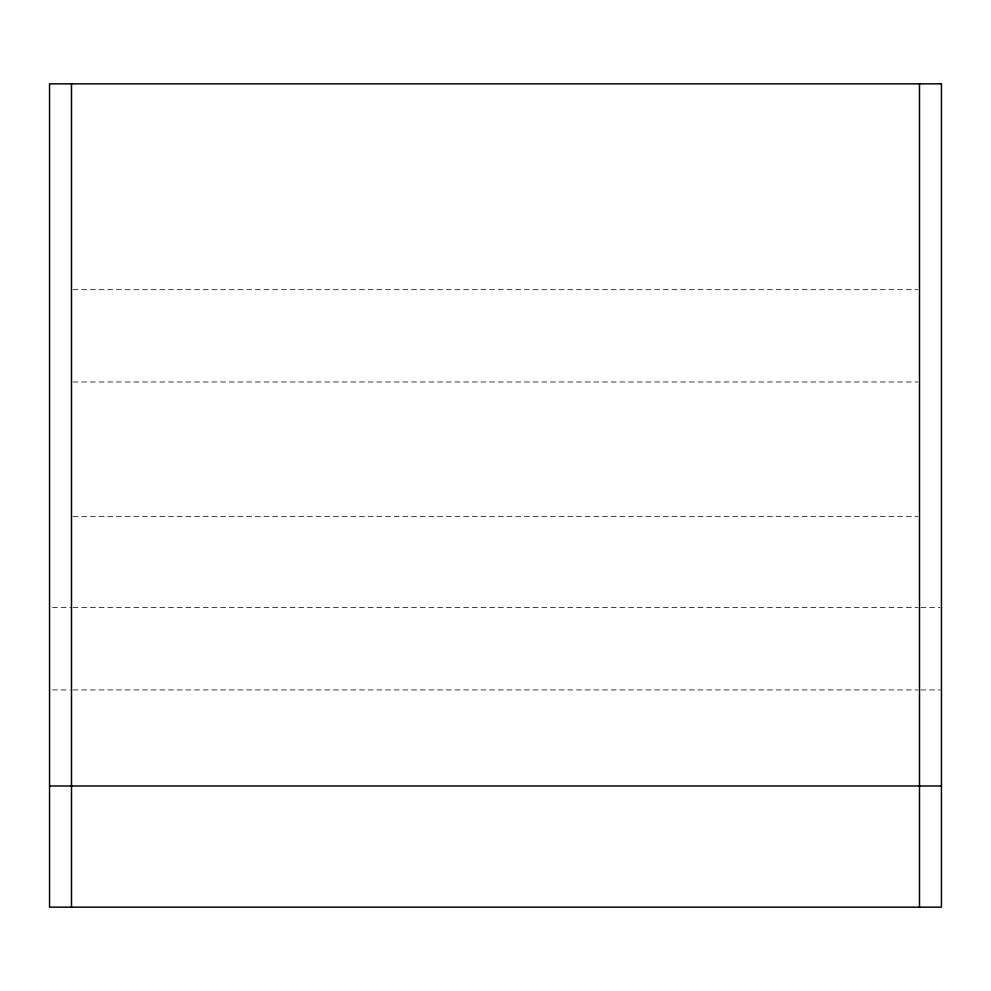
<?xml version="1.0" encoding="UTF-8"?>
<svg xmlns="http://www.w3.org/2000/svg" width="991" height="991" viewBox="0 0 991 991"><rect width="100%" height="100%" fill="white"/><g stroke="black" fill="none" stroke-linecap="round" stroke-linejoin="round"><path stroke-width="0.74" stroke-dasharray="4.96 3.72" d="M73.049 289.682L917.951 289.682M73.049 381.981L917.951 381.981M73.049 516.645L917.951 516.645M52.473 607.607L71.501 607.607M73.049 607.607L917.951 607.607M920.961 607.607L939.988 607.607M52.473 689.934L70.039 689.934M73.049 689.934L917.951 689.934M920.961 689.934L939.988 689.934"/><path stroke-width="1.49" d="M49.55 785.987L941.45 785.987M919.499 83.851L919.499 907.149M71.501 83.851L71.501 907.149M941.45 83.851L49.55 83.851L49.55 907.149L941.45 907.149L941.45 83.851"/></g></svg>
